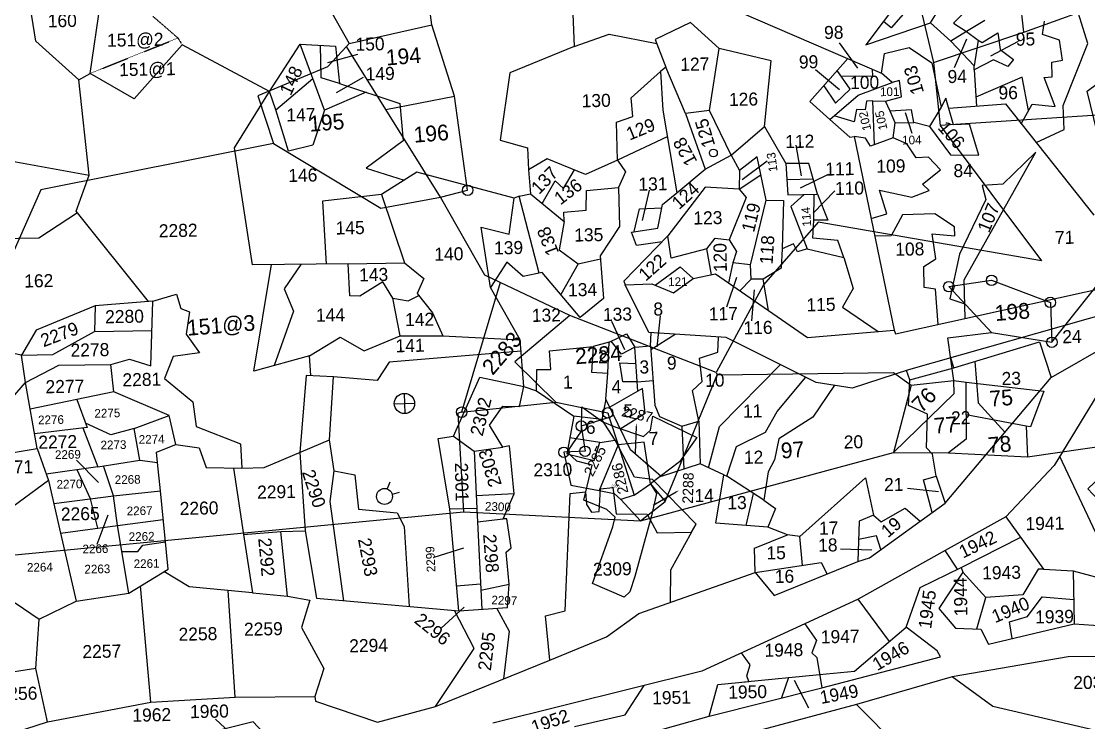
# Model space of a CAD drawing. Header units: metres. Extents: x 300459 to 305009, y 1966084 to 1969313.
# Drawn here: x 301622 to 302370, y 1967116 to 1967608 of the extents above; entities that cross this region are included whole.
import ezdxf

# ---------------------------------------------------------------- set-up
doc = ezdxf.new("R2010")
doc.units = ezdxf.units.M
doc.header["$LTSCALE"] = 0.3
doc.linetypes.add('DASHED', pattern=[0.75, 0.5, -0.25])
doc.layers.get('0').update_dxf_attribs({"linetype": 'CONTINUOUS'})
for name, color, linetype in [('OFF', 1, 'CONTINUOUS'), ('POLY_PARCEL', 6, 'CONTINUOUS'), ('POLY_ROAD', 30, 'CONTINUOUS'), ('POLY_SUBPARCEL', 6, 'DASHED'), ('TEXT_PARCEL', 7, 'CONTINUOUS')]:
    doc.layers.add(name, color=color, linetype=linetype)
doc.styles.add('TEXT_MAP', font='KRDEV050.TTF')

# ---------------------------------------------------------------- blocks, each defined once
blk = doc.blocks.new('123')
for p, q in [((302195.12, 1967593.25), (302207.95, 1967575.47)), ((302275.89, 1967575.94), (302284.68, 1967596.02)), ((302320.58, 1967594.13), (302301.18, 1967583.94)), ((301857.57, 1967585.13), (301836.49, 1967579.12)), ((301861.59, 1967568.97), (301842.45, 1967558.27)), ((302178.47, 1967574.49), (302195.27, 1967560.4)), ((302246.26, 1967529.61), (302241.55, 1967544.22)), ((302164.73, 1967521.56), (302168.5, 1967499.96)), ((302144.74, 1967510.3), (302127.16, 1967497.21)), ((302187.53, 1967501.01), (302167.85, 1967491.35)), ((302061.89, 1967490.03), (302057.15, 1967468.63)), ((302192.2, 1967489.5), (302177.01, 1967473.69)), ((302116.36, 1967408.13), (302123.52, 1967428.85)), ((302133.9, 1967398.29), (302135.76, 1967420.14)), ((302035.45, 1967398.14), (302044.69, 1967378.26)), ((302069.71, 1967401.9), (302067.25, 1967380.12)), ((301890.3, 1967347.43), (301890.59, 1967333.22)), ((301883.34, 1967340.18), (301897.55, 1967340.47)), ((301660.58, 1967300.49), (301676, 1967284.91)), ((301880.16, 1967285.19), (301878.39, 1967280.4)), ((301886.79, 1967277.92), (301881.85, 1967276.6)), ((302243, 1967280.99), (302264.79, 1967278.6)), ((301675.06, 1967241.7), (301682.8, 1967262.22)), ((301911.18, 1967232.48), (301932.09, 1967239.08)), ((302196.08, 1967238.39), (302218, 1967237.8)), ((301916.1, 1967182.79), (301932.38, 1967197.48)), ((302173.94, 1967126.66), (302163.74, 1967146.07)), ((301758.01, 1967119.01), (301774.03, 1967104.04))]:
    blk.add_line(p, q)
for points in [[(302052.93, 1967324.17), (302052.18, 1967305.47)], [(302080.77, 1967278.21), (302064.66, 1967268.68)]]:
    blk.add_lwpolyline(points)
for centre, radius in [((302106.98, 1967516), 2.76), ((301934.73, 1967489.87), 3.66), ((302301.99, 1967426.7), 3.66), ((302272.02, 1967422.25), 3.66), ((302343.16, 1967411.2), 3.66), ((302344.24, 1967383.24), 3.66), ((301890.44, 1967340.33), 7.11), ((301930.53, 1967334.21), 3.66), ((302032.89, 1967333.77), 3.66), ((302014.41, 1967324.44), 3.66), ((302002.21, 1967306.09), 3.66), ((302017.02, 1967306.8), 3.66), ((301876.46, 1967275.16), 5.58)]:
    blk.add_circle(centre, radius)
for points in [[(302052.52, 1967324.18), (302053.03, 1967326.67), (302053.35, 1967324.15)], [(302080.56, 1967278.56), (302082.93, 1967279.48), (302080.99, 1967277.85)]]:
    blk.add_solid(points)
at = {"layer": 'OFF', "ltscale": 10}
for p, q in [((302327.2, 1967303), (302400.06, 1967313.43)), ((302055.94, 1967258.05), (302233.23, 1967305.89)), ((302233.23, 1967305.89), (302271.86, 1967305.79)), ((302271.86, 1967305.79), (302327.2, 1967303)), ((301530.04, 1967225.91), (301931.78, 1967264.43)), ((301931.78, 1967264.43), (302055.94, 1967258.05))]:
    blk.add_line(p, q, dxfattribs=at)
at = {"layer": 'POLY_PARCEL'}
for p, q in [((301786.89, 1967707.92), (301851.78, 1967592.67)), ((301909.61, 1967605.9), (301899.7, 1967681.93)), ((302369.5, 1967592.68), (302343.75, 1967675.31)), ((302260.38, 1967653.6), (302213.76, 1967591.74)), ((302007.29, 1967645.74), (302009.32, 1967590.67)), ((302254.76, 1967630.35), (302231.51, 1967603.68)), ((302324.51, 1967600.75), (302405.07, 1967630.15)), ((301632.12, 1967594.29), (301627.01, 1967625.87)), ((301670.09, 1967571.74), (301677.36, 1967621.2)), ((302102.48, 1967624.98), (302224.83, 1967571.88)), ((302324.51, 1967600.75), (302322.1, 1967624.29)), ((302251.95, 1967618.78), (302261.35, 1967579.54)), ((302259.18, 1967607.28), (302265.09, 1967616.54)), ((302283.81, 1967615.58), (302275.34, 1967607)), ((301851.78, 1967592.67), (301909.61, 1967605.9)), ((301925.41, 1967555.72), (301909.61, 1967605.9)), ((302090.95, 1967607.39), (302066.2, 1967595.47)), ((302111.12, 1967589.23), (302090.95, 1967607.39)), ((302213.76, 1967591.74), (302259.18, 1967607.28)), ((302231.51, 1967603.68), (302226.1, 1967608.11)), ((302273.46, 1967594.47), (302259.18, 1967607.28)), ((302275.34, 1967607), (302284.3, 1967601.09)), ((302297.25, 1967608.96), (302284.3, 1967601.09)), ((302337.67, 1967599.04), (302339, 1967608.51)), ((302009.32, 1967590.67), (302033.82, 1967599.39)), ((302033.82, 1967599.39), (302067.25, 1967592.74)), ((302261.35, 1967579.54), (302324.51, 1967600.75)), ((302284.3, 1967601.09), (302273.46, 1967594.47)), ((302284.3, 1967601.09), (302292.65, 1967595.16)), ((302295.43, 1967593.39), (302306.26, 1967600.31)), ((302306.26, 1967600.31), (302308.03, 1967588.47)), ((302349.64, 1967595.02), (302337.67, 1967599.04)), ((301662.14, 1967567.34), (301632.12, 1967594.29)), ((301734.67, 1967591.79), (301701.05, 1967553.95)), ((301795.85, 1967559.1), (301734.67, 1967591.79)), ((301795.85, 1967559.1), (301817.29, 1967592.34)), ((301834.3, 1967546.04), (301817.29, 1967592.34)), ((301817.29, 1967592.34), (301842.11, 1967590.94)), ((301832.06, 1967568.65), (301831.5, 1967591.54)), ((301842.11, 1967590.94), (301844.87, 1967564.78)), ((301851.78, 1967592.67), (301849.83, 1967590.59)), ((302066.2, 1967595.47), (302073.6, 1967576.08)), ((302289.66, 1967577.13), (302273.46, 1967594.47)), ((302292.65, 1967595.16), (302289.66, 1967577.13)), ((302292.65, 1967595.16), (302295.43, 1967593.39)), ((302351.75, 1967581.05), (302349.64, 1967595.02)), ((302352.09, 1967549.38), (302369.5, 1967592.68)), ((301849.83, 1967590.59), (301836.52, 1967576.36)), ((301877.27, 1967546.56), (301849.83, 1967590.59)), ((302009.32, 1967590.67), (301964.29, 1967572.25)), ((302104.36, 1967545.86), (302111.12, 1967589.23)), ((302147.56, 1967580.67), (302111.12, 1967589.23)), ((302224.83, 1967571.88), (302226.98, 1967585.78)), ((302226.98, 1967585.78), (302244.27, 1967589.94)), ((302244.27, 1967589.94), (302260.03, 1967579.14)), ((302308.03, 1967588.47), (302317.31, 1967581.65)), ((301836.52, 1967576.36), (301787.6, 1967556.11)), ((302073.6, 1967576.08), (302070.02, 1967573.03)), ((302087.49, 1967543.64), (302073.6, 1967576.08)), ((302142.9, 1967534.52), (302147.56, 1967580.67)), ((302201.1, 1967582.18), (302174.65, 1967551.99)), ((302260.03, 1967579.14), (302266.75, 1967548.07)), ((302261.35, 1967579.54), (302265.88, 1967535.17)), ((302289.72, 1967574.39), (302289.66, 1967577.13)), ((302303.29, 1967581.37), (302289.72, 1967574.39)), ((302313.45, 1967576.7), (302303.29, 1967581.37)), ((302317.31, 1967581.65), (302313.45, 1967576.7)), ((302344.16, 1967579.68), (302351.75, 1967581.05)), ((302344.37, 1967569.33), (302344.16, 1967579.68)), ((301662.14, 1967567.34), (301670.09, 1967571.74)), ((301701.05, 1967553.95), (301670.09, 1967571.74)), ((301800.36, 1967546.25), (301826.11, 1967568.33)), ((301844.87, 1967564.78), (301832.06, 1967568.65)), ((301964.29, 1967572.25), (301957.62, 1967525.08)), ((302049.23, 1967554.77), (302070.02, 1967573.03)), ((302070.02, 1967573.03), (302071.56, 1967545.96)), ((302202.81, 1967560.63), (302193.76, 1967573.8)), ((302196.26, 1967570.16), (302218.77, 1967569.78)), ((302218.77, 1967569.78), (302218.62, 1967574.58)), ((302232.27, 1967565.33), (302224.83, 1967571.88)), ((302289.72, 1967574.39), (302291.44, 1967548.88)), ((302323.36, 1967569.09), (302291.02, 1967555.05)), ((302327.93, 1967545.71), (302323.36, 1967569.09)), ((302338.89, 1967568.91), (302344.37, 1967569.33)), ((302346.61, 1967548.66), (302338.89, 1967568.91)), ((301669.52, 1967500.54), (301662.14, 1967567.34)), ((301844.87, 1967564.78), (301887.14, 1967550.68)), ((302184.4, 1967563.12), (302192.64, 1967550.98)), ((302208.38, 1967556.48), (302232.27, 1967565.33)), ((302237.42, 1967566.81), (302232.27, 1967565.33)), ((302238.87, 1967555.42), (302237.42, 1967566.81)), ((302368.91, 1967559.26), (302376.17, 1967564.79)), ((301771.19, 1967519.55), (301795.85, 1967559.1)), ((301787.6, 1967556.11), (301798.67, 1967522.56)), ((301800.36, 1967546.25), (301795.85, 1967559.1)), ((301863.55, 1967558.55), (301834.3, 1967546.04)), ((301877.27, 1967546.56), (301925.41, 1967555.72)), ((301934.73, 1967489.87), (301925.41, 1967555.72)), ((302050.48, 1967541.57), (302049.23, 1967554.77)), ((302188.61, 1967539.49), (302208.38, 1967556.48)), ((302192.64, 1967550.98), (302202.81, 1967560.63)), ((302227.66, 1967552.3), (302238.87, 1967555.42)), ((302269.97, 1967554.37), (302266.75, 1967548.07)), ((302275.23, 1967535.75), (302269.97, 1967554.37)), ((302378.21, 1967520.93), (302368.91, 1967559.26)), ((301809.2, 1967517.31), (301800.36, 1967546.25)), ((301834.3, 1967546.04), (301826.32, 1967521.45)), ((301915.69, 1967484.9), (301877.27, 1967546.56)), ((301887.14, 1967550.68), (301889.45, 1967524.62)), ((302071.56, 1967545.96), (302081.33, 1967487.99)), ((302104.36, 1967545.86), (302087.49, 1967543.64)), ((302119.49, 1967514.54), (302104.36, 1967545.86)), ((302174.65, 1967551.99), (302188.61, 1967539.49)), ((302207.36, 1967546.56), (302205.71, 1967537.85)), ((302213.46, 1967546.23), (302207.36, 1967546.56)), ((302214.25, 1967552.33), (302213.46, 1967546.23)), ((302218.82, 1967552.58), (302214.25, 1967552.33)), ((302218.82, 1967552.58), (302227.66, 1967552.3)), ((302219.97, 1967521.82), (302218.82, 1967552.58)), ((302230.85, 1967545.21), (302227.66, 1967552.3)), ((302245.76, 1967546.27), (302230.85, 1967545.21)), ((302247.46, 1967537.32), (302245.76, 1967546.27)), ((302266.75, 1967548.07), (302258.49, 1967534.65)), ((302271.92, 1967547.48), (302311.8, 1967550.35)), ((302311.8, 1967550.35), (302373.71, 1967472.28)), ((302322.78, 1967536.51), (302330.43, 1967550.16)), ((302330.43, 1967550.16), (302346.61, 1967548.66)), ((302352.96, 1967532.44), (302352.09, 1967549.38)), ((302038.99, 1967537.7), (302050.48, 1967541.57)), ((302087.49, 1967543.64), (302101.17, 1967504.59)), ((302188.61, 1967539.49), (302202.57, 1967527.13)), ((302205.71, 1967537.85), (302191.57, 1967542.03)), ((302234.36, 1967537.21), (302230.85, 1967545.21)), ((302403.87, 1967544.47), (302265.88, 1967535.17)), ((302039.86, 1967510.95), (302038.99, 1967537.7)), ((302119.49, 1967514.54), (302142.9, 1967534.52)), ((302142.9, 1967534.52), (302157.65, 1967508.7)), ((302233.05, 1967526.68), (302234.36, 1967537.21)), ((302234.36, 1967537.21), (302247.46, 1967537.32)), ((302258.49, 1967534.65), (302247.46, 1967537.32)), ((302258.49, 1967534.65), (302273.21, 1967514.7)), ((302265.88, 1967535.17), (302336.95, 1967440.25)), ((302286.49, 1967536.13), (302275.23, 1967535.75)), ((302293.02, 1967514.49), (302286.49, 1967536.13)), ((302333.22, 1967523.34), (302352.96, 1967532.44)), ((301889.45, 1967524.62), (301863.71, 1967505.24)), ((301957.62, 1967525.08), (301976.62, 1967519.52)), ((302074.69, 1967527.39), (302039.86, 1967510.95)), ((302202.57, 1967527.13), (302205.61, 1967527.5)), ((302205.61, 1967527.5), (302233.67, 1967391.72)), ((302213.56, 1967526.44), (302205.61, 1967527.5)), ((302217.02, 1967520.72), (302213.56, 1967526.44)), ((302233.05, 1967526.68), (302217.02, 1967520.72)), ((302242.58, 1967522.46), (302233.05, 1967526.68)), ((301570.45, 1967518.18), (301669.52, 1967500.54)), ((301798.67, 1967522.56), (301635.56, 1967490.17)), ((301784.01, 1967437.58), (301771.19, 1967519.55)), ((301798.67, 1967522.56), (301873.78, 1967477.4)), ((301826.32, 1967521.45), (301809.2, 1967517.31)), ((301976.62, 1967519.52), (301977.49, 1967504.07)), ((302249.18, 1967512.7), (302242.58, 1967522.46)), ((302282.85, 1967426.96), (302332.96, 1967516.5)), ((302332.96, 1967516.5), (302309.9, 1967494.1)), ((301990.56, 1967511.94), (301977.49, 1967504.07)), ((302017.24, 1967500.91), (301990.56, 1967511.94)), ((302039.86, 1967510.95), (302017.24, 1967500.91)), ((302039.86, 1967510.95), (302045.31, 1967502.8)), ((302101.17, 1967504.59), (302119.49, 1967514.54)), ((302119.49, 1967514.54), (302125.34, 1967503.76)), ((302137.71, 1967513.26), (302125.34, 1967503.76)), ((302143.95, 1967482.98), (302137.71, 1967513.26)), ((302173.85, 1967508.7), (302157.65, 1967508.7)), ((302157.65, 1967508.7), (302159.09, 1967486.59)), ((302179.92, 1967487.01), (302173.85, 1967508.7)), ((302257.71, 1967513.02), (302249.18, 1967512.7)), ((302266.11, 1967504.21), (302257.71, 1967513.02)), ((302273.21, 1967514.7), (302293.02, 1967514.49)), ((301863.71, 1967505.24), (301890.21, 1967496.93)), ((301899.05, 1967502.5), (301874.36, 1967486.94)), ((301967.31, 1967484.35), (301899.05, 1967502.5)), ((301977.49, 1967504.07), (301978.82, 1967487.25)), ((302001.89, 1967491.02), (302009.54, 1967504.09)), ((302045.31, 1967502.8), (302040.58, 1967491.8)), ((302081.33, 1967487.99), (302101.17, 1967504.59)), ((302125.34, 1967503.76), (302124.94, 1967490.53)), ((302253.52, 1967494.06), (302266.11, 1967504.21)), ((301660.26, 1967475.28), (301669.52, 1967500.54)), ((301986.9, 1967480.6), (301996.16, 1967496.52)), ((301996.16, 1967496.52), (302001.89, 1967491.02)), ((302124.94, 1967490.53), (302140.3, 1967500.69)), ((302158.38, 1967497.48), (302176.87, 1967497.9)), ((302258.18, 1967489.74), (302253.52, 1967494.06)), ((302309.9, 1967494.1), (302295.46, 1967493.29)), ((301635.56, 1967490.17), (301599.86, 1967409.65)), ((301874.36, 1967486.94), (301832.91, 1967482.31)), ((301874.36, 1967486.94), (301890.51, 1967439.06)), ((301915.69, 1967484.9), (301934.73, 1967489.87)), ((301970.91, 1967485.77), (301978.82, 1967487.25)), ((301978.82, 1967487.25), (302002.36, 1967467.89)), ((302017.75, 1967475.8), (302018.13, 1967489.69)), ((302018.13, 1967489.69), (302040.58, 1967491.8)), ((302040.58, 1967491.8), (302041.13, 1967464.38)), ((302071.24, 1967479.86), (302081.33, 1967487.99)), ((302101.1, 1967492.03), (302075, 1967457.79)), ((302124.94, 1967490.53), (302101.1, 1967492.03)), ((302124.94, 1967490.53), (302130.02, 1967484.68)), ((302159.09, 1967486.59), (302179.92, 1967487.01)), ((302170.66, 1967486.82), (302161.24, 1967478.37)), ((302177.31, 1967468.78), (302177.6, 1967486.96)), ((302179.92, 1967487.01), (302187.23, 1967468.98)), ((302228.65, 1967473.31), (302223.43, 1967489.95)), ((302223.43, 1967489.95), (302246.08, 1967485.08)), ((302246.08, 1967485.08), (302258.18, 1967489.74)), ((302295.46, 1967493.29), (302297.98, 1967483.27)), ((301832.91, 1967482.31), (301835.6, 1967438.02)), ((301873.78, 1967477.4), (301915.69, 1967484.9)), ((301946.88, 1967430.41), (301915.69, 1967484.9)), ((301963.8, 1967458.95), (301967.31, 1967484.35)), ((301970.91, 1967485.77), (301967.31, 1967484.35)), ((301984.85, 1967431.77), (301970.91, 1967485.77)), ((302067.94, 1967463.27), (302071.24, 1967479.86)), ((302130.02, 1967484.68), (302118.05, 1967455.03)), ((302132.96, 1967437.48), (302143.95, 1967482.98)), ((302143.95, 1967482.98), (302156.19, 1967482.57)), ((302156.19, 1967482.57), (302155.22, 1967448.84)), ((302297.98, 1967483.27), (302279.38, 1967444.96)), ((302344.24, 1967383.24), (302425.35, 1967485.79)), ((301661.34, 1967473.94), (301634.08, 1967456.15)), ((301711.13, 1967411.94), (301660.26, 1967475.28)), ((302002.23, 1967474.5), (302017.75, 1967475.8)), ((302002.36, 1967467.89), (302002.23, 1967474.5)), ((302051.5, 1967460.88), (302055.1, 1967476.89)), ((302055.1, 1967476.89), (302070.79, 1967477.57)), ((302161.24, 1967478.37), (302172.75, 1967448.86)), ((302217.51, 1967469.94), (302228.65, 1967473.31)), ((302239.63, 1967472.62), (302231.7, 1967457.99)), ((302262.17, 1967473.22), (302239.63, 1967472.62)), ((302276.06, 1967464.22), (302262.17, 1967473.22)), ((301950.71, 1967421.65), (301944.27, 1967464.03)), ((301944.27, 1967464.03), (301963.8, 1967458.95)), ((302002.36, 1967467.89), (301998.79, 1967447.99)), ((302041.13, 1967464.38), (302027.65, 1967443.95)), ((302180.37, 1967467.48), (302142.14, 1967423.59)), ((302176.57, 1967456.21), (302177.31, 1967468.78)), ((302187.23, 1967468.98), (302177.31, 1967468.78)), ((302336.95, 1967440.25), (302180.37, 1967467.48)), ((302276.19, 1967457.98), (302276.06, 1967464.22)), ((301634.08, 1967456.15), (301597.07, 1967455.61)), ((302075, 1967457.79), (302044.22, 1967426.11)), ((302049.47, 1967460.58), (302067.94, 1967463.27)), ((302052.97, 1967451.07), (302049.47, 1967460.58)), ((302077.29, 1967442.31), (302075, 1967457.79)), ((302102.3, 1967448.76), (302108.11, 1967456.15)), ((302108.11, 1967456.15), (302118.05, 1967455.03)), ((302194.13, 1967454.58), (302176.57, 1967456.21)), ((302231.7, 1967457.99), (302220.03, 1967457.72)), ((302262.8, 1967441.87), (302260.31, 1967459.33)), ((302260.31, 1967459.33), (302276.19, 1967457.98)), ((302071.09, 1967453.77), (302052.97, 1967451.07)), ((302102.3, 1967448.76), (302077.29, 1967442.31)), ((302105.66, 1967430.56), (302102.3, 1967448.76)), ((302118.05, 1967455.03), (302123.18, 1967446.87)), ((302155.22, 1967448.84), (302154.5, 1967435.27)), ((302163.09, 1967452.3), (302155.22, 1967448.84)), ((302165.85, 1967446.74), (302163.09, 1967452.3)), ((302172.75, 1967448.86), (302165.85, 1967446.74)), ((302172.75, 1967448.86), (302198.34, 1967442.77)), ((302198.34, 1967442.77), (302194.13, 1967454.58)), ((301998.79, 1967447.99), (302012.22, 1967438.35)), ((302012.22, 1967438.35), (302027.81, 1967441.86)), ((302027.65, 1967443.95), (302029.91, 1967413.92)), ((302123.18, 1967446.87), (302120.69, 1967438.89)), ((302198.34, 1967442.77), (302205.02, 1967421.07)), ((302254.38, 1967436.38), (302262.8, 1967441.87)), ((302279.38, 1967444.96), (302272.79, 1967413.6)), ((301851, 1967438.15), (301784.01, 1967437.58)), ((301784.78, 1967362.97), (301797.34, 1967437.7)), ((301817.74, 1967437.87), (301806.12, 1967420.81)), ((301851, 1967438.15), (301890.51, 1967439.06)), ((301852.12, 1967415.75), (301851, 1967438.15)), ((301890.51, 1967439.06), (301903.91, 1967428.07)), ((301962.26, 1967439.32), (301950.71, 1967421.65)), ((301973.7, 1967429.31), (301962.26, 1967439.32)), ((302012.22, 1967438.35), (301999.97, 1967416.8)), ((302066.11, 1967423.25), (302083.7, 1967436.16)), ((302083.7, 1967436.16), (302092.84, 1967427.89)), ((302120.69, 1967438.89), (302117.62, 1967424.82)), ((302132.96, 1967437.48), (302120.69, 1967438.89)), ((302133.49, 1967427.58), (302132.96, 1967437.48)), ((302154.5, 1967435.27), (302141.76, 1967427.41)), ((302254.68, 1967421.61), (302254.38, 1967436.38)), ((301903.91, 1967428.07), (301899.43, 1967417.38)), ((301957.58, 1967425.28), (301946.88, 1967430.41)), ((301986.87, 1967432.22), (301973.7, 1967429.31)), ((302013.64, 1967400.7), (301986.87, 1967432.22)), ((302133.49, 1967427.58), (302125.59, 1967419.31)), ((302141.76, 1967427.41), (302133.49, 1967427.58)), ((302145.57, 1967405.5), (302141.76, 1967427.41)), ((302272.02, 1967422.25), (302301.99, 1967426.7)), ((302283.42, 1967400.01), (302282.85, 1967426.96)), ((302301.99, 1967426.7), (302343.16, 1967411.2)), ((301806.12, 1967420.81), (301812.77, 1967405.01)), ((301875.37, 1967425.7), (301859.27, 1967415.56)), ((301882.3, 1967414.24), (301875.37, 1967425.7)), ((301957.58, 1967425.28), (301930.53, 1967334.21)), ((301971.55, 1967384.91), (301950.71, 1967421.65)), ((302006.27, 1967401.94), (301957.58, 1967425.28)), ((302044.22, 1967426.11), (302045.04, 1967423.59)), ((302142.14, 1967423.59), (302108.9, 1967362.09)), ((302205.02, 1967421.07), (302197.36, 1967407.82)), ((302262.62, 1967420.56), (302254.68, 1967421.61)), ((302264.42, 1967395.81), (302262.62, 1967420.56)), ((302301.98, 1967390.16), (302272.02, 1967422.25)), ((301713.96, 1967412.18), (301673.71, 1967408.74)), ((301712.64, 1967366.63), (301713.96, 1967412.18)), ((301713.96, 1967412.18), (301730.61, 1967416.98)), ((301730.61, 1967416.98), (301733.72, 1967406.89)), ((301859.27, 1967415.56), (301852.12, 1967415.75)), ((301882.3, 1967414.24), (301893.06, 1967412.23)), ((301887.53, 1967387.68), (301882.3, 1967414.24)), ((301893.06, 1967412.23), (301900.54, 1967415.98)), ((301899.43, 1967417.38), (301910.2, 1967403.87)), ((302029.91, 1967413.92), (302013.64, 1967400.7)), ((302272.79, 1967413.6), (302283.2, 1967410.19)), ((302343.16, 1967411.2), (302344.24, 1967383.24)), ((301673.71, 1967408.74), (301632.33, 1967391.64)), ((301673.71, 1967408.74), (301673.19, 1967390.69)), ((301733.72, 1967406.89), (301739.79, 1967404.67)), ((301739.79, 1967404.67), (301737.43, 1967388.89)), ((301812.77, 1967405.01), (301799.2, 1967366.91)), ((301910.2, 1967403.87), (301917.23, 1967387.83)), ((302197.36, 1967407.82), (302222.39, 1967390.76)), ((302006.27, 1967401.94), (301967.88, 1967369.42)), ((302108.9, 1967362.09), (302006.27, 1967401.94)), ((301632.33, 1967391.64), (301622.06, 1967374.29)), ((301643.91, 1967374.73), (301673.19, 1967390.69)), ((301673.19, 1967390.69), (301713.36, 1967391.49)), ((301737.43, 1967388.89), (301746.85, 1967375.8)), ((302033.84, 1967383.32), (302046.16, 1967389.28)), ((302046.16, 1967389.28), (302051.94, 1967379.75)), ((302062.85, 1967380.73), (302063.47, 1967389.91)), ((302063.03, 1967378.25), (302080.24, 1967388.85)), ((302271.32, 1967386.3), (302301.98, 1967390.16)), ((302301.98, 1967390.16), (302344.24, 1967383.24)), ((301823.94, 1967373.68), (301845.34, 1967386.83)), ((301845.34, 1967386.83), (301862.28, 1967377.24)), ((301862.28, 1967377.24), (301887.53, 1967387.68)), ((301887.53, 1967387.68), (301917.23, 1967387.83)), ((301917.23, 1967387.83), (301971.55, 1967384.91)), ((301974.22, 1967352.28), (301971.55, 1967384.91)), ((302033.84, 1967383.32), (302022.73, 1967380.18)), ((302033.01, 1967361.6), (302033.84, 1967383.32)), ((302042.64, 1967374.87), (302035.24, 1967384)), ((302110.18, 1967376.23), (302110.57, 1967386.94)), ((302275.45, 1967356.34), (302271.32, 1967386.3)), ((302275.5, 1967365.23), (302335.58, 1967383.45)), ((302335.58, 1967383.45), (302343.84, 1967358.65)), ((301622.06, 1967374.29), (301601.42, 1967378.33)), ((301622.06, 1967374.29), (301643.91, 1967374.73)), ((301624.89, 1967355.15), (301622.06, 1967374.29)), ((301746.85, 1967375.8), (301728.37, 1967373.31)), ((301972.2, 1967377.01), (301879.63, 1967369.33)), ((301992.05, 1967377.15), (302022.73, 1967380.18)), ((301993.08, 1967364.1), (301992.05, 1967377.15)), ((302022.73, 1967380.18), (302021.56, 1967362.26)), ((302051.94, 1967379.75), (302042.64, 1967374.87)), ((302051.94, 1967379.75), (302062.85, 1967380.73)), ((302054.02, 1967348.92), (302051.94, 1967379.75)), ((302062.85, 1967380.73), (302065.97, 1967339.05)), ((302097.31, 1967372.04), (302110.18, 1967376.23)), ((301624.89, 1967355.15), (301648.09, 1967367.22)), ((301648.09, 1967367.22), (301684.71, 1967367.74)), ((301684.71, 1967367.74), (301697.81, 1967371.46)), ((301686.76, 1967348.51), (301684.71, 1967367.74)), ((301697.81, 1967371.46), (301712.64, 1967366.63)), ((301728.37, 1967373.31), (301722.2, 1967357.9)), ((301823.94, 1967373.68), (301784.78, 1967362.97)), ((301824.71, 1967359.84), (301823.94, 1967373.68)), ((301879.63, 1967369.33), (301871.41, 1967356.45)), ((301967.88, 1967369.42), (301996.62, 1967341.33)), ((302043.54, 1967355.6), (302041.5, 1967368.75)), ((302041.5, 1967368.75), (302052.71, 1967368.4)), ((302099.16, 1967355.71), (302097.31, 1967372.04)), ((302111.23, 1967324.1), (302153.95, 1967367.67)), ((302275.5, 1967365.23), (302273.31, 1967372.3)), ((302290.12, 1967369.67), (302292.5, 1967340.83)), ((301821.54, 1967360.02), (301817.06, 1967306)), ((301840.76, 1967358.95), (301821.54, 1967360.02)), ((301837.86, 1967314.82), (301840.76, 1967358.95)), ((301871.41, 1967356.45), (301840.76, 1967358.95)), ((301983.05, 1967349.2), (301983.17, 1967364.15)), ((301983.17, 1967364.15), (301993.08, 1967364.1)), ((302021.56, 1967362.26), (302033.01, 1967361.6)), ((302031.6, 1967343.43), (302033.01, 1967361.6)), ((302073.11, 1967271.58), (302109.51, 1967360.41)), ((302108.9, 1967362.09), (302109.51, 1967360.41)), ((302109.51, 1967360.41), (302233.3, 1967361.98)), ((302233.3, 1967361.98), (302245.7, 1967353.19)), ((302244.68, 1967356.87), (302242.27, 1967363.43)), ((302244.68, 1967356.87), (302275.5, 1967365.23)), ((301579.92, 1967303.59), (301624.89, 1967355.15)), ((301632.94, 1967308.66), (301624.89, 1967355.15)), ((301722.2, 1967357.9), (301742.18, 1967341.45)), ((301924.72, 1967317.31), (301943.19, 1967358.75)), ((301943.19, 1967358.75), (301974.22, 1967352.28)), ((301971.15, 1967338.27), (301974.22, 1967352.28)), ((301974.22, 1967352.28), (301983.05, 1967349.2)), ((302053.57, 1967355.56), (302043.54, 1967355.6)), ((302053.57, 1967355.56), (302064.67, 1967356.48)), ((302092.43, 1967349.35), (302099.16, 1967355.71)), ((302151.66, 1967334.81), (302171.69, 1967358.81)), ((302191.82, 1967353.1), (302176.63, 1967330.62)), ((302245.7, 1967353.19), (302233.23, 1967305.89)), ((302243.77, 1967338.96), (302244.68, 1967356.87)), ((302245.7, 1967353.19), (302275.45, 1967356.34)), ((302275.45, 1967356.34), (302284.11, 1967355.34)), ((302275.69, 1967347.22), (302275.45, 1967356.34)), ((302284.08, 1967332.46), (302284.11, 1967355.34)), ((302284.11, 1967355.34), (302338.62, 1967349.03)), ((301686.76, 1967348.51), (301628.13, 1967336.43)), ((301725.57, 1967331.85), (301686.76, 1967348.51)), ((301983.05, 1967349.2), (302009.14, 1967331.51)), ((302057.35, 1967350.8), (302034.32, 1967337.81)), ((302059.23, 1967333.58), (302057.35, 1967350.8)), ((302096.68, 1967327.86), (302092.43, 1967349.35)), ((302233.23, 1967305.89), (302275.69, 1967347.22)), ((302338.62, 1967349.03), (302329.35, 1967323.91)), ((301660.9, 1967343.18), (301668.03, 1967323.59)), ((301742.18, 1967341.45), (301744.54, 1967324.21)), ((301930.53, 1967334.21), (301996.62, 1967341.33)), ((301949.98, 1967325.12), (301959.32, 1967338.36)), ((301959.32, 1967338.36), (301971.15, 1967338.27)), ((301996.62, 1967341.33), (302032.89, 1967333.77)), ((302014.59, 1967320.89), (302014.78, 1967338.01)), ((302014.78, 1967338.01), (302029.6, 1967327.5)), ((302031.6, 1967343.43), (302028.85, 1967329.05)), ((302048.82, 1967307.86), (302031.6, 1967343.43)), ((302065.97, 1967339.05), (302069.18, 1967331.24)), ((302257.11, 1967332.75), (302243.77, 1967338.96)), ((302292.5, 1967340.83), (302311.33, 1967320.1)), ((301700.9, 1967322.77), (301725.57, 1967331.85)), ((301730.13, 1967311.53), (301725.57, 1967331.85)), ((301930.53, 1967334.21), (301927.92, 1967333.47)), ((301927.92, 1967333.47), (301931.78, 1967264.43)), ((302009.14, 1967331.51), (302004.31, 1967304.99)), ((302028.85, 1967329.05), (302009.14, 1967331.51)), ((302033.99, 1967330.41), (302014.41, 1967324.44)), ((302038.07, 1967314.6), (302028.85, 1967329.05)), ((302032.89, 1967333.77), (302033.99, 1967330.41)), ((302033.99, 1967330.41), (302040.25, 1967311.26)), ((302041.74, 1967322.48), (302059.23, 1967333.58)), ((302062.98, 1967321.67), (302064.44, 1967331.4)), ((302064.44, 1967331.4), (302095.44, 1967316.51)), ((302069.18, 1967331.24), (302084.81, 1967324.33)), ((302143.57, 1967320.31), (302151.66, 1967334.81)), ((302176.63, 1967330.62), (302152.81, 1967315.42)), ((302256.31, 1967309.26), (302257.11, 1967332.75)), ((302284.08, 1967332.46), (302284.27, 1967315.24)), ((302326.13, 1967324.52), (302284.08, 1967332.46)), ((301668.03, 1967323.59), (301631.15, 1967319)), ((301665.08, 1967323.22), (301675.4, 1967295.94)), ((301684.71, 1967318.3), (301666.94, 1967326.58)), ((301700.9, 1967322.77), (301684.71, 1967318.3)), ((301704.9, 1967300.67), (301700.9, 1967322.77)), ((301744.54, 1967324.21), (301775.61, 1967312)), ((301959.45, 1967309.8), (301949.98, 1967325.12)), ((302014.41, 1967324.44), (302017.02, 1967306.8)), ((302029.6, 1967327.5), (302038.71, 1967323.68)), ((302038.71, 1967323.68), (302058.04, 1967317.07)), ((302058.04, 1967317.07), (302062.98, 1967321.67)), ((302084.81, 1967324.33), (302096.68, 1967327.86)), ((302084.81, 1967324.33), (302086.22, 1967294.24)), ((302096.68, 1967327.86), (302097.79, 1967297.94)), ((302103.45, 1967295.3), (302111.23, 1967324.1)), ((302326.13, 1967324.52), (302327.2, 1967303)), ((302329.35, 1967323.91), (302326.13, 1967324.52)), ((301792.02, 1967295.38), (301837.86, 1967314.82)), ((301841.23, 1967293.13), (301837.86, 1967314.82)), ((301914.04, 1967315.67), (301924.72, 1967317.31)), ((301922.18, 1967266.19), (301914.04, 1967315.67)), ((301924.72, 1967317.31), (301939.23, 1967306.89)), ((302004.38, 1967306.08), (302014.59, 1967320.89)), ((302027.38, 1967312.95), (302006.37, 1967316.29)), ((302027.38, 1967312.95), (302038.07, 1967314.6)), ((302051.75, 1967288.63), (302038.07, 1967314.6)), ((302095.44, 1967316.51), (302083.13, 1967299.37)), ((302123.2, 1967310.13), (302143.57, 1967320.31)), ((302152.81, 1967315.42), (302149.8, 1967300.77)), ((302284.27, 1967315.24), (302271.86, 1967305.79)), ((301600.1, 1967303.39), (301632.94, 1967308.66)), ((301632.94, 1967308.66), (301640.96, 1967286.37)), ((301716.62, 1967306.23), (301730.13, 1967311.53)), ((301730.13, 1967311.53), (301746.45, 1967309.2)), ((301746.45, 1967309.2), (301751.47, 1967295.4)), ((301775.61, 1967312), (301776.4, 1967294.95)), ((301939.23, 1967306.89), (301959.45, 1967309.8)), ((301939.23, 1967306.89), (301941.12, 1967266.57)), ((301964.12, 1967310.68), (301959.45, 1967309.8)), ((301967.26, 1967276.93), (301964.12, 1967310.68)), ((302017.02, 1967306.8), (302002.21, 1967306.09)), ((302023.35, 1967300.37), (302027.38, 1967312.95)), ((302040.25, 1967311.26), (302026.98, 1967279.23)), ((302058.47, 1967313.15), (302040.25, 1967311.26)), ((302040.25, 1967311.26), (302051.44, 1967276.13)), ((302070.28, 1967289.14), (302048.82, 1967307.86)), ((302062.93, 1967284.02), (302058.47, 1967313.15)), ((302116.5, 1967289.43), (302123.2, 1967310.13)), ((302260.46, 1967304.9), (302256.31, 1967309.26)), ((301675.4, 1967295.94), (301704.9, 1967300.67)), ((301704.9, 1967300.67), (301717.25, 1967298.96)), ((301717.25, 1967298.96), (301716.62, 1967306.23)), ((301817.06, 1967306), (301820.83, 1967251.1)), ((302002.21, 1967306.09), (302007.12, 1967283.08)), ((302004.31, 1967304.99), (302023.35, 1967300.37)), ((302011.32, 1967299.83), (302004.38, 1967306.08)), ((302021.97, 1967297.03), (302011.32, 1967299.83)), ((302083.13, 1967299.37), (302062.93, 1967284.02)), ((302149.8, 1967300.77), (302145.4, 1967292.43)), ((302263.06, 1967289.35), (302260.46, 1967304.9)), ((302391.64, 1967214.23), (302349.79, 1967303.2)), ((301675.4, 1967295.94), (301639.35, 1967290.86)), ((301670.36, 1967273.43), (301660.93, 1967293.9)), ((301686.46, 1967275.46), (301679.45, 1967296.59)), ((301719.33, 1967279.02), (301717.25, 1967298.96)), ((301751.47, 1967295.4), (301776.4, 1967294.95)), ((301770.68, 1967295.05), (301777.62, 1967248.41)), ((301776.4, 1967294.95), (301792.02, 1967295.38)), ((301838.44, 1967271.64), (301841.23, 1967293.13)), ((301841.23, 1967293.13), (301855.58, 1967290.2)), ((302016.27, 1967272.52), (302021.97, 1967297.03)), ((302097.79, 1967297.94), (302070.28, 1967289.14)), ((302114.2, 1967290.28), (302097.79, 1967297.94)), ((302145.4, 1967292.43), (302142.25, 1967272.44)), ((302369.48, 1967280.44), (302383.24, 1967293.45)), ((301640.96, 1967286.37), (301611.8, 1967264.78)), ((301640.96, 1967286.37), (301649.41, 1967249.28)), ((301855.58, 1967290.2), (301858.21, 1967266.33)), ((302051.44, 1967276.13), (302062.93, 1967284.02)), ((302064.23, 1967286.98), (302051.75, 1967288.63)), ((302062.93, 1967284.02), (302073.11, 1967271.58)), ((302062.93, 1967284.02), (302067.05, 1967277.15)), ((302094.84, 1967255.62), (302064.23, 1967286.98)), ((302108.79, 1967256.28), (302114.2, 1967290.28)), ((302114.2, 1967290.28), (302116.5, 1967289.43)), ((302142.25, 1967272.44), (302116.5, 1967289.43)), ((302167.65, 1967246.94), (302213.56, 1967288.22)), ((302213.56, 1967288.22), (302219.17, 1967261.94)), ((302254.22, 1967286.89), (302263.06, 1967289.35)), ((302260.38, 1967263.9), (302254.22, 1967286.89)), ((302263.06, 1967289.35), (302269.48, 1967270.48)), ((301686.46, 1967275.46), (301719.33, 1967279.02)), ((301724.79, 1967224.19), (301719.33, 1967279.02)), ((301967.26, 1967276.93), (301940.7, 1967275.51)), ((301959.57, 1967259.48), (301967.26, 1967276.93)), ((302003.1, 1967194.89), (302006.52, 1967277.19)), ((302006.52, 1967277.19), (302017.42, 1967278.3)), ((302007.12, 1967283.08), (302026.98, 1967279.23)), ((302017.42, 1967278.3), (302018.1, 1967269.55)), ((302026.84, 1967264.65), (302027.79, 1967280.54)), ((302026.98, 1967279.23), (302037.4, 1967277.21)), ((302027.79, 1967280.54), (302036.4, 1967281.34)), ((302036.4, 1967281.34), (302038.81, 1967262.99)), ((302037.4, 1967277.21), (302042.13, 1967272.88)), ((302067.05, 1967277.15), (302063.7, 1967261.44)), ((302129.93, 1967254.72), (302135.01, 1967277.22)), ((302402.49, 1967245.01), (302369.48, 1967280.44)), ((301644.64, 1967270.2), (301686.46, 1967275.46)), ((301675.62, 1967252.92), (301670.36, 1967273.43)), ((301689.25, 1967254.81), (301686.46, 1967275.46)), ((301847.97, 1967202.01), (301838.44, 1967271.64)), ((302032.4, 1967266.05), (302016.27, 1967272.52)), ((302018.1, 1967269.55), (302021.51, 1967264.17)), ((302051.44, 1967276.13), (302042.13, 1967272.88)), ((302042.13, 1967272.88), (302055.94, 1967258.05)), ((302055.94, 1967258.05), (302073.11, 1967271.58)), ((302142.25, 1967272.44), (302150.49, 1967266.64)), ((301858.21, 1967266.33), (301885.42, 1967263.66)), ((301885.42, 1967263.66), (301890.26, 1967254.12)), ((301941.12, 1967266.57), (301922.18, 1967266.19)), ((301928.49, 1967194.81), (301922.18, 1967266.19)), ((301941.12, 1967266.57), (301944.74, 1967195.94)), ((302021.51, 1967264.17), (302026.84, 1967264.65)), ((302038.15, 1967260.69), (302032.4, 1967266.05)), ((302038.81, 1967262.99), (302060.65, 1967262.8)), ((302060.65, 1967262.8), (302067.53, 1967249.61)), ((302150.49, 1967266.64), (302145.17, 1967253.59)), ((302219.17, 1967261.94), (302209.09, 1967257.8)), ((302219.17, 1967261.94), (302224.6, 1967257.23)), ((302224.6, 1967257.23), (302241.42, 1967266.96)), ((302241.42, 1967266.96), (302251.81, 1967257.7)), ((301649.41, 1967249.28), (301689.25, 1967254.81)), ((301689.25, 1967254.81), (301721.32, 1967259)), ((301697.31, 1967207.37), (301689.25, 1967254.81)), ((301890.26, 1967254.12), (301893.8, 1967197.92)), ((301941.59, 1967257.28), (301959.57, 1967259.48)), ((301962.25, 1967259.43), (301959.57, 1967259.48)), ((301965.12, 1967239.07), (301962.25, 1967259.43)), ((302036.49, 1967253.94), (302038.15, 1967260.69)), ((302063.7, 1967261.44), (302051.87, 1967219.09)), ((302091.65, 1967249.97), (302094.84, 1967255.62)), ((302145.17, 1967253.59), (302108.79, 1967256.28)), ((302209.09, 1967257.8), (302208.3, 1967229.44)), ((302312.06, 1967260.95), (302338.32, 1967224.19)), ((301649.41, 1967249.28), (301660.43, 1967201.59)), ((301777.62, 1967248.41), (301803.87, 1967250.58)), ((301777.62, 1967248.41), (301784.02, 1967207.64)), ((301803.87, 1967250.58), (301820.83, 1967251.1)), ((301808.34, 1967205.17), (301803.87, 1967250.58)), ((301820.83, 1967251.1), (301828.71, 1967203.73)), ((302022.13, 1967214.01), (302036.49, 1967253.94)), ((302067.53, 1967249.61), (302091.65, 1967249.97)), ((302091.65, 1967249.97), (302076.94, 1967223.41)), ((302135.81, 1967238.81), (302158.99, 1967248.16)), ((302158.99, 1967248.16), (302145.17, 1967253.59)), ((302167.65, 1967246.94), (302158.99, 1967248.16)), ((302169.54, 1967226.75), (302167.65, 1967246.94)), ((302221.24, 1967247.51), (302208.73, 1967244.93)), ((302224.45, 1967237.92), (302221.24, 1967247.51)), ((301703.53, 1967236.47), (301706.99, 1967240.98)), ((301706.99, 1967240.98), (301722.89, 1967243.3)), ((302280.59, 1967225.41), (302322.37, 1967246.52)), ((301692.36, 1967236.47), (301703.53, 1967236.47)), ((301961.61, 1967235.98), (301965.12, 1967239.07)), ((301963.84, 1967213.6), (301961.61, 1967235.98)), ((302136.24, 1967221.71), (302135.81, 1967238.81)), ((302278.19, 1967224.23), (302269.37, 1967237.14)), ((301697.31, 1967207.37), (301724.79, 1967224.19)), ((302136.24, 1967221.71), (302182.5, 1967228.71)), ((302182.5, 1967228.71), (302186.74, 1967220.73)), ((302338.32, 1967224.19), (302334.56, 1967224.08)), ((302338.32, 1967224.19), (302359.17, 1967222.91)), ((301739.54, 1967211.77), (301721.88, 1967222.41)), ((302051.87, 1967219.09), (302048.36, 1967208.24)), ((302076.94, 1967223.41), (302076.63, 1967200.7)), ((302297.93, 1967204.27), (302281.84, 1967222.1)), ((302334.56, 1967224.08), (302323.82, 1967206.06)), ((302359.17, 1967222.91), (302359.88, 1967185.84)), ((302359.17, 1967222.91), (302391.64, 1967214.23)), ((301712.66, 1967130.81), (301705.43, 1967212.34)), ((301784.02, 1967207.64), (301739.54, 1967211.77)), ((301771.85, 1967134.35), (301766.95, 1967209.22)), ((301926.93, 1967212.44), (301943.83, 1967213.76)), ((301944.04, 1967209.49), (301963.84, 1967213.6)), ((301962.61, 1967197.18), (301963.84, 1967213.6)), ((302044.34, 1967204.57), (302022.13, 1967214.01)), ((301660.43, 1967201.59), (301697.31, 1967207.37)), ((301784.02, 1967207.64), (301808.34, 1967205.17)), ((301808.34, 1967205.17), (301824.11, 1967202.35)), ((301824.11, 1967202.35), (301818.34, 1967183.12)), ((301828.71, 1967203.73), (301928.49, 1967194.81)), ((302048.36, 1967208.24), (302044.34, 1967204.57)), ((302230.45, 1967173.42), (302208.44, 1967203.17)), ((302291.64, 1967182.26), (302297.93, 1967204.27)), ((302323.82, 1967206.06), (302297.93, 1967204.27)), ((302327.1, 1967190.84), (302337.44, 1967204.64)), ((302337.44, 1967204.64), (302359.55, 1967202.96)), ((301617.54, 1967200.43), (301634.5, 1967189.14)), ((301634.5, 1967189.14), (301660.43, 1967201.59)), ((301939.37, 1967168.47), (301925.62, 1967195.07)), ((301928.49, 1967194.81), (301962.61, 1967197.18)), ((301955.3, 1967196.67), (301963.76, 1967180.64)), ((301989.2, 1967191.31), (302003.1, 1967194.89)), ((301632.1, 1967154.4), (301634.5, 1967189.14)), ((301992.27, 1967160.37), (301989.2, 1967191.31)), ((302314.43, 1967187.19), (302327.1, 1967190.84)), ((302316.43, 1967175.47), (302314.43, 1967187.19)), ((301818.34, 1967183.12), (301833.83, 1967154.59)), ((301963.76, 1967180.64), (301959.96, 1967147.24)), ((302171.11, 1967185.75), (302179.21, 1967174.04)), ((302205.99, 1967152.5), (302242.2, 1967183.46)), ((302179.21, 1967174.04), (302175.99, 1967165.48)), ((301912.09, 1967127.77), (301939.37, 1967168.47)), ((302132.81, 1967156.97), (302126.65, 1967165.44)), ((302175.99, 1967165.48), (302179.45, 1967162.15)), ((302130.42, 1967149.28), (302132.81, 1967156.97)), ((302179.45, 1967162.15), (302183.01, 1967140.89)), ((301632.1, 1967154.4), (301578.2, 1967145.94)), ((301640.33, 1967117.19), (301632.1, 1967154.4)), ((301833.83, 1967154.59), (301827.57, 1967134.89)), ((302128.85, 1967145.19), (302181.43, 1967150.31)), ((302181.43, 1967150.31), (302205.99, 1967152.5)), ((302045.14, 1967122.08), (302058.34, 1967142.64)), ((302104.13, 1967121.06), (302110.14, 1967143.35)), ((302110.14, 1967143.35), (302131.77, 1967145.48)), ((302131.77, 1967145.48), (302130.42, 1967149.28)), ((302159.73, 1967148.2), (302154.78, 1967133.8)), ((302302.94, 1967127.87), (302274.37, 1967148.58)), ((302239.78, 1967096.66), (302207.33, 1967129.3)), ((302380.9, 1967109.63), (302302.94, 1967127.87)), ((302009.61, 1967113.72), (302045.14, 1967122.08))]:
    blk.add_line(p, q, dxfattribs=at)
at = {"layer": 'POLY_ROAD'}
for p, q in [((302078.91, 1967418), (302092.84, 1967427.89)), ((302092.84, 1967427.89), (302108.47, 1967431.15)), ((302108.47, 1967431.15), (302172.95, 1967386.57)), ((302045.04, 1967423.59), (302063.87, 1967424.17)), ((302061.81, 1967390.01), (302045.04, 1967423.59)), ((302063.87, 1967424.17), (302078.91, 1967418)), ((302234.51, 1967389.18), (302396.26, 1967425)), ((302400.52, 1967408.42), (302243.65, 1967363.88)), ((302116.04, 1967386.59), (302061.81, 1967390.01)), ((302172.95, 1967386.57), (302233.67, 1967391.72)), ((302233.67, 1967391.72), (302234.51, 1967389.18)), ((302179.08, 1967355.12), (302116.04, 1967386.59)), ((302343.84, 1967358.65), (302395.04, 1967388.11)), ((302243.65, 1967363.88), (302204.27, 1967351.12)), ((302204.27, 1967351.12), (302179.08, 1967355.12)), ((302269.48, 1967270.48), (302343.84, 1967358.65)), ((302378.91, 1967351.32), (302345.87, 1967296.73)), ((302345.87, 1967296.73), (302312.06, 1967260.95)), ((302216.49, 1967232.16), (302269.48, 1967270.48)), ((302312.06, 1967260.95), (302269.37, 1967237.14)), ((302208.3, 1967229.44), (302216.49, 1967232.16)), ((302269.37, 1967237.14), (302208.44, 1967203.17)), ((302149.52, 1967205.71), (302208.3, 1967229.44)), ((302251.84, 1967211.3), (302280.59, 1967225.41)), ((302280.59, 1967225.41), (302281.84, 1967222.1)), ((302054.8, 1967193.01), (302136.24, 1967221.71)), ((302136.24, 1967221.71), (302149.52, 1967205.71)), ((302281.84, 1967222.1), (302265.09, 1967196.47)), ((302242.2, 1967183.46), (302251.84, 1967211.3)), ((302208.44, 1967203.17), (302171.11, 1967185.75)), ((302265.09, 1967196.47), (302276.75, 1967182.78)), ((302031.98, 1967176.67), (302054.8, 1967193.01)), ((302171.11, 1967185.75), (302098.78, 1967152.72)), ((302263.72, 1967166.84), (302242.2, 1967183.46)), ((302276.75, 1967182.78), (302294.42, 1967182.16)), ((302294.42, 1967182.16), (302299.74, 1967171.48)), ((302299.74, 1967171.48), (302359.88, 1967185.84)), ((302359.88, 1967185.84), (302444.78, 1967179.51)), ((301992.27, 1967160.37), (302031.98, 1967176.67)), ((302266.16, 1967162.77), (302263.72, 1967166.84)), ((301912.09, 1967127.77), (301992.27, 1967160.37)), ((302183.01, 1967140.89), (302266.16, 1967162.77)), ((302355.69, 1967162.66), (302274.37, 1967148.58)), ((302432.66, 1967163.34), (302355.69, 1967162.66)), ((302098.78, 1967152.72), (301952.35, 1967116.23)), ((302274.37, 1967148.58), (302207.33, 1967129.3)), ((301771.85, 1967134.35), (301827.57, 1967134.89)), ((301827.57, 1967134.89), (301828.03, 1967131.57)), ((302104.13, 1967121.06), (302183.01, 1967140.89)), ((301640.33, 1967117.19), (301712.66, 1967130.81)), ((301712.66, 1967130.81), (301771.85, 1967134.35)), ((301828.03, 1967131.57), (301871.49, 1967116.76)), ((301871.49, 1967116.76), (301912.09, 1967127.77)), ((302207.33, 1967129.3), (302108.6, 1967102.87)), ((302013.98, 1967095.91), (302104.13, 1967121.06)), ((301609.92, 1967107.36), (301640.33, 1967117.19)), ((301784.36, 1967117.16), (301753.52, 1967109.28)), ((301805.22, 1967095.03), (301784.36, 1967117.16))]:
    blk.add_line(p, q, dxfattribs=at)
at = {"layer": 'POLY_SUBPARCEL'}
for p, q in [((301714.17, 1967611.79), (301731.67, 1967596.63)), ((301670.09, 1967571.74), (301731.67, 1967596.63)), ((301731.67, 1967596.63), (301734.67, 1967591.79))]:
    blk.add_line(p, q, dxfattribs=at)
at = {"layer": 'TEXT_PARCEL', "style": 'TEXT_MAP'}
for s, height, rotation, p in [('160', 9.137, 1.15685, (301640.5, 1967604.06)), ('151@2', 9.137, 1.15685, (301682.05, 1967590.42)), ('98', 9.137, 1.15685, (302184.65, 1967595.86)), ('95', 9.137, 1.15685, (302319.04, 1967591.16)), ('150', 9.137, 1.15685, (301856.2, 1967587.64)), ('99', 9.137, 1.15685, (302167.01, 1967575.19)), ('151@1', 9.137, 1.15685, (301690.52, 1967569.81)), ('148', 9.137, 64.57393, (301810.68, 1967555.65)), ('149', 9.137, 1.15685, (301863.33, 1967566.85)), ('127', 9.137, 1.15685, (302083.85, 1967573.52)), ('103', 9.137, 106.42329, (302254.75, 1967558.55)), ('100', 9.137, 1.15685, (302202.9, 1967560.72)), ('94', 9.137, 1.15685, (302271.21, 1967564.98)), ('101', 6.092, 1.15685, (302223.83, 1967555.8)), ('96', 9.137, 1.15685, (302306.9, 1967553.53)), ('130', 9.137, 1.15685, (302014.74, 1967548.01)), ('126', 9.137, 1.15685, (302117.97, 1967548.91)), ('147', 9.137, 1.15685, (301807.75, 1967538.04)), ('129', 9.137, 22.17943, (302048.24, 1967524.62)), ('125', 9.137, 106.42329, (302108.34, 1967521.41)), ('102', 6.092, 102.47545, (302217.7, 1967532.4)), ('105', 6.092, 102.47545, (302229.03, 1967532.84)), ('106', 9.137, 311.41518, (302263.77, 1967533.33)), ('128', 9.137, 118.43034, (302095.97, 1967510.1)), ('112', 9.137, 1.15685, (302157.41, 1967519.36)), ('104', 6.092, 1.15685, (302239.34, 1967521.92)), ('113', 6.092, 97.17051, (302151.96, 1967503.21)), ('111', 9.137, 1.15685, (302185.51, 1967500.1)), ('109', 9.137, 1.15685, (302221.3, 1967502.08)), ('146', 9.137, 1.15685, (301809.08, 1967495.65)), ('137', 9.137, 46.13449, (301984.86, 1967486.45)), ('84', 9.137, 1.15685, (302275.34, 1967499.01)), ('136', 9.137, 37.51997, (301999.8, 1967479.13)), ('131', 9.137, 1.15685, (302054.49, 1967489.53)), ('124', 9.137, 42.32071, (302082.97, 1967475.83)), ('110', 9.137, 1.15685, (302192.27, 1967486.52)), ('119', 9.137, 76.40234, (302135.45, 1967459.87)), ('107', 9.137, 67.9421, (302300.2, 1967459.49)), ('123', 9.137, 1.15685, (302092.99, 1967465.77)), ('114', 6.092, 94.02141, (302175.57, 1967464.61)), ('2282', 9.137, 1.15685, (301718.34, 1967456.81)), ('145', 9.137, 1.15685, (301842.27, 1967458.77)), ('138', 9.137, 111.15413, (301998.91, 1967446.18)), ('135', 9.137, 1.15685, (302009.52, 1967453.83)), ('118', 9.137, 86.25399, (302148.47, 1967437.64)), ('71', 9.137, 1.15685, (302346.46, 1967452.06)), ('140', 9.137, 1.15685, (301911.47, 1967440.4)), ('139', 9.137, 1.15685, (301953.31, 1967444.8)), ('120', 9.137, 91.15685, (302116.48, 1967432.55)), ('108', 9.137, 1.15685, (302234.54, 1967443.85)), ('122', 9.137, 41.7361, (302059.58, 1967425.61)), ('143', 9.137, 1.15685, (301858.75, 1967425.9)), ('162', 9.137, 1.15685, (301624, 1967421.59)), ('121', 6.092, 1.15685, (302075.33, 1967422.57)), ('134', 9.137, 1.15685, (302005.16, 1967415.4)), ('8', 9.14, 1.15685, (302064.98, 1967401.93)), ('115', 9.137, 1.15685, (302172.3, 1967404.94)), ('2280', 9.137, 1.15685, (301680.71, 1967396.53)), ('144', 9.137, 1.15685, (301828.47, 1967397.62)), ('142', 9.137, 1.15685, (301890.94, 1967394.52)), ('132', 9.137, 1.15685, (301979.81, 1967397.5)), ('133', 9.137, 1.15685, (302029.64, 1967398.11)), ('117', 9.137, 1.15685, (302103.82, 1967398.53)), ('2279', 9.137, 20.83476, (301637.49, 1967379.7)), ('116', 9.137, 1.15685, (302128.15, 1967388.8)), ('24', 9.137, 1.15685, (302351.61, 1967382.53)), ('2278', 9.137, 1.15685, (301656.46, 1967373.08)), ('141', 9.137, 1.15685, (301884.28, 1967376.21)), ('2', 9.14, 1.15685, (302026.12, 1967368.38)), ('3', 9.14, 1.15685, (302055.23, 1967361.32)), ('9', 9.14, 1.15685, (302074.51, 1967364.03)), ('2281', 9.137, 1.15685, (301692.86, 1967352.29)), ('1', 9.14, 1.15685, (302001.6, 1967350.7)), ('10', 9.137, 1.15685, (302101.26, 1967351.93)), ('23', 9.137, 1.15685, (302309.08, 1967353.22)), ('2277', 9.137, 1.15685, (301638.91, 1967347.46)), ('4', 9.14, 1.15685, (302035.69, 1967347.44)), ('2302', 9.137, 76.3194, (301945.19, 1967316.92)), ('2275', 6.092, 1.15685, (301673.17, 1967330.35)), ('5', 9.14, 1.15685, (302043.94, 1967330.61)), ('11', 9.137, 1.15685, (302127.8, 1967330.33)), ('2276', 6.092, 1.15685, (301633.67, 1967325.69)), ('22', 9.137, 1.15685, (302273.64, 1967325.62)), ('6', 9.14, 1.15685, (302017.67, 1967319.01)), ('2272', 9.137, 1.15685, (301633.88, 1967308.58)), ('2273', 6.092, 1.15685, (301677.47, 1967308.11)), ('2274', 6.092, 1.15685, (301704.23, 1967312.02)), ('7', 9.14, 1.15685, (302061.73, 1967311.21)), ('20', 9.137, 1.15685, (302198.43, 1967308.69)), ('2269', 6.092, 1.15685, (301645.52, 1967301.34)), ('2303', 9.137, 107.11406, (301958.75, 1967283.47)), ('12', 9.137, 1.15685, (302128.46, 1967297.93)), ('2271', 9.137, 1.15685, (301603.08, 1967290.92)), ('2290', 9.137, 287.99058, (301818.44, 1967292.18)), ('2301', 9.137, 271.15685, (301925.78, 1967298.73)), ('2310', 9.137, 1.15685, (301980.95, 1967289.1)), ('2270', 6.092, 1.15685, (301646.63, 1967280.57)), ('2268', 6.092, 1.15685, (301687.43, 1967283.77)), ('21', 9.137, 1.15685, (302226.72, 1967278.82)), ('2291', 9.137, 1.15685, (301787.25, 1967273.55)), ('14', 9.137, 1.15685, (302093.79, 1967271.14)), ('2260', 9.137, 1.15685, (301732.97, 1967262.1)), ('2300', 6.092, 357.90997, (301946.78, 1967265.26)), ('13', 9.137, 1.15685, (302116.84, 1967266.07)), ('2265', 9.137, 1.15685, (301649.69, 1967258.15)), ('2267', 6.092, 1.15685, (301695.81, 1967261.87)), ('17', 9.137, 1.15685, (302181.06, 1967248.26)), ('19', 9.137, 40.4157, (302229.36, 1967245.71)), ('1941', 9.137, 1.15685, (302325.83, 1967251.42)), ('2262', 6.092, 1.15685, (301697.21, 1967243.84)), ('2298', 9.137, 274.52698, (301945.51, 1967248.42)), ('1942', 9.137, 25.8168, (302281.97, 1967231.51)), ('2266', 6.092, 1.15685, (301664.82, 1967235.18)), ('2292', 9.137, 275.24554, (301787.9, 1967245.71)), ('2293', 9.137, 280.62636, (301857.8, 1967245.09)), ('2299', 6.092, 92.95118, (301912.21, 1967222.2)), ('15', 9.137, 1.15685, (302144.23, 1967230.91)), ('18', 9.137, 1.15685, (302180.51, 1967236.39)), ('2264', 6.092, 1.15685, (301625.9, 1967222.29)), ('2263', 6.092, 1.15685, (301666.18, 1967221.04)), ('2261', 6.092, 1.15685, (301700.69, 1967224.83)), ('2309', 9.137, 1.15685, (302022.63, 1967219.42)), ('1943', 9.137, 1.15685, (302295.49, 1967216.91)), ('16', 9.137, 1.15685, (302150.1, 1967214.43)), ('1944', 9.137, 91.15685, (302285.04, 1967191.21)), ('2297', 6.092, 357.90997, (301951.28, 1967199.54)), ('1945', 9.137, 82.4042, (302259.6, 1967181.88)), ('1940', 9.137, 22.64306, (302304.45, 1967186.2)), ('1939', 9.137, 1.15685, (302332.6, 1967186.01)), ('2259', 9.137, 1.15685, (301778.04, 1967177.38)), ('2296', 9.137, 321.18716, (301896.69, 1967187.09)), ('2258', 9.137, 1.15685, (301732.17, 1967173.88)), ('2295', 9.137, 83.02058, (301950.96, 1967152.52)), ('1947', 9.137, 1.15685, (302182.36, 1967172.08)), ('2294', 9.137, 1.15685, (301851.8, 1967165.78)), ('1948', 9.137, 1.15685, (302142.86, 1967162.62)), ('1946', 9.137, 30.56529, (302221.87, 1967152.55)), ('2257', 9.137, 1.15685, (301664.8, 1967161.69)), ('2037', 9.137, 1.15685, (302359.31, 1967139.97)), ('2256', 9.137, 1.15685, (301606.04, 1967132.13)), ('1950', 9.137, 1.15685, (302117.47, 1967133.26)), ('1949', 9.137, 10.60907, (302182.57, 1967129.58)), ('1951', 9.137, 1.15685, (302064.14, 1967129.3)), ('1960', 9.137, 1.15685, (301740.23, 1967119.6)), ('1962', 9.137, 1.15685, (301699.81, 1967117.11)), ('1952', 9.137, 19.27402, (301981.25, 1967108.65))]:
    blk.add_text(s, height=height, rotation=rotation, dxfattribs=at).set_placement(p)
at = {"layer": 'TEXT_PARCEL', "ltscale": 10, "style": 'TEXT_MAP'}
for s, height, rotation, p in [('194', 11.053, 4.51325, (301877.83, 1967577.32)), ('195', 11.053, 4.51325, (301824.07, 1967530.9)), ('196', 11.053, 4.51325, (301897.31, 1967523.18)), ('198', 11.053, 4.51325, (302304.66, 1967398.13)), ('151@3', 11.053, 4.51325, (301738.43, 1967387.81)), ('2283', 11.053, 49.48086, (301952.26, 1967359.52)), ('2284', 11.053, 4.51325, (302010.5, 1967367.8)), ('76', 11.053, 46.18507, (302252.95, 1967333.2)), ('75', 11.053, 4.51325, (302300.96, 1967338.07)), ('2287', 7.369, 347.32441, (302042.11, 1967331.53)), ('77', 11.053, 4.51325, (302261.97, 1967319.06)), ('78', 11.053, 4.51325, (302299.85, 1967305.51)), ('2285', 7.369, 63.53311, (302022.4, 1967288.56)), ('97', 11.053, 4.51325, (302154.69, 1967301.63)), ('2286', 7.369, 102.81, (302047.47, 1967277.82)), ('2288', 7.369, 88.31759, (302092.58, 1967269.96))]:
    blk.add_text(s, height=height, rotation=rotation, dxfattribs=at).set_placement(p)
at = {"layer": 'TEXT_PARCEL', "style": 'TEXT_MAP'}
blk.add_text('2286', height=1.8, dxfattribs=at).set_placement((302035.59, 1967281.59))

msp = doc.modelspace()

# ---------------------------------------------------------------- block references
msp.add_blockref('123', (0, 0))

doc.saveas('drawing.dxf')
